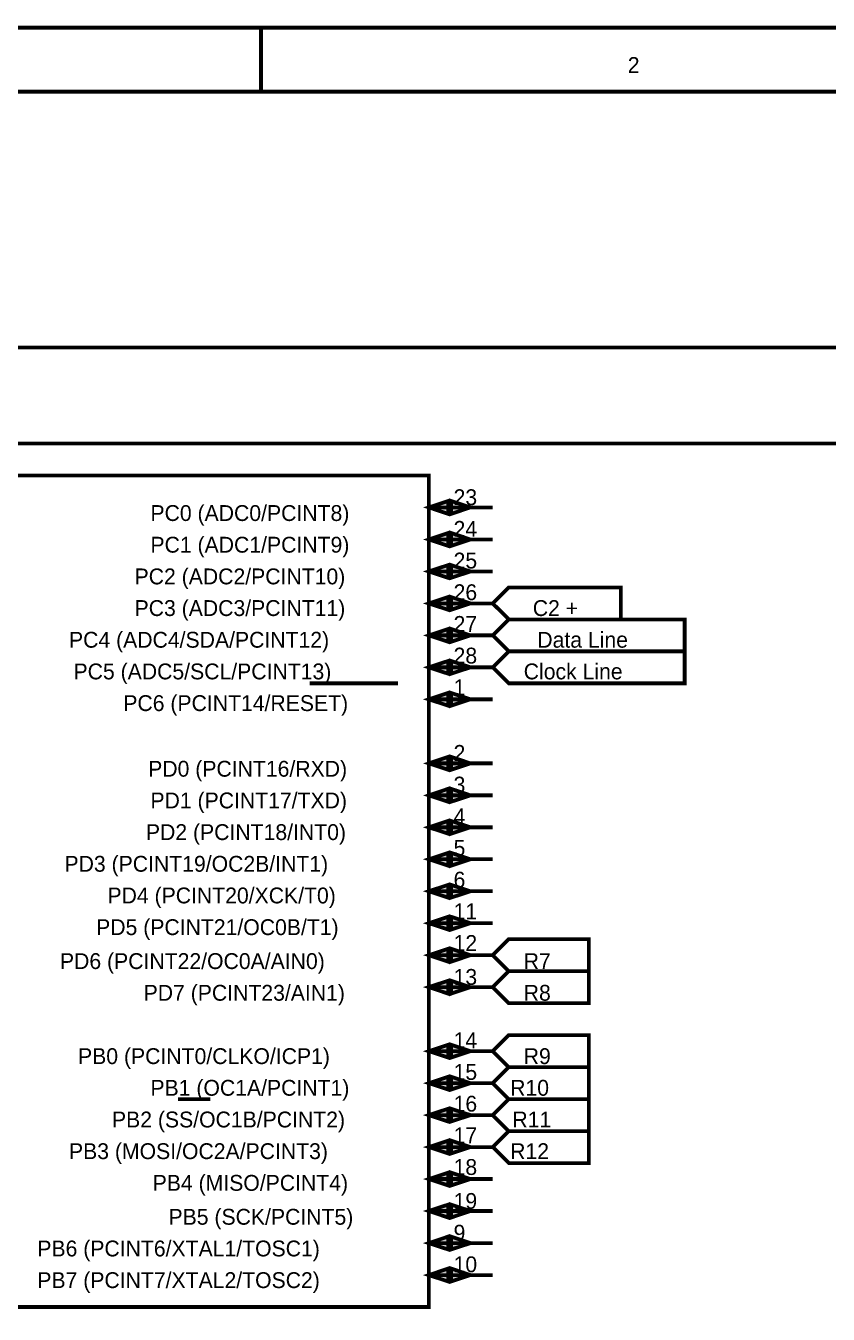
# Model space of a CAD drawing. Header units: inches. Extents: x 0 to 9.51, y -0.01 to 7.51.
# Drawn here: x 1.64 to 4.149, y 3.477 to 7.506 of the extents above; entities that cross this region are included whole.
import ezdxf

# ---------------------------------------------------------------- set-up
doc = ezdxf.new("R2010")
doc.units = ezdxf.units.IN
doc.header["$MEASUREMENT"] = 0
doc.layers.add('Sheet', color=255, linetype='Continuous')

msp = doc.modelspace()

# ---------------------------------------------------------------- linework, layer by layer
at = {"layer": 'Sheet'}
for points in [[(0.0013, 7.5, 0.0118, 0.0118, 0), (9.4991, 7.5, 0.0118, 0.0118, 0), (9.4991, 0, 0.0118, 0.0118, 0), (0.0013, 0, 0.0118, 0.0118, 0), (0.0013, 7.5, 0.0118, 0.0118, 0)], [(0.0013, 7.5, 0.0039, 0.0039, 0), (0.0013, 0, 0.0039, 0.0039, 0), (9.4991, 0, 0.0039, 0.0039, 0), (9.4991, 7.5, 0.0039, 0.0039, 0), (0.0013, 7.5, 0.0039, 0.0039, 0), (0.0013, 7.5, 0.0039, 0.0039, 0)], [(0.2012, 7.2997, 0.0118, 0.0118, 0), (9.2993, 7.2997, 0.0118, 0.0118, 0), (9.2993, 0.1999, 0.0118, 0.0118, 0), (0.2012, 0.1999, 0.0118, 0.0118, 0), (0.2012, 7.2997, 0.0118, 0.0118, 0)], [(0.2012, 7.2997, 0.0039, 0.0039, 0), (0.2012, 0.1999, 0.0039, 0.0039, 0), (9.2993, 0.1999, 0.0039, 0.0039, 0), (9.2993, 7.2997, 0.0039, 0.0039, 0), (0.2012, 7.2997, 0.0039, 0.0039, 0), (0.2012, 7.2997, 0.0039, 0.0039, 0)], [(1.3011, 6.0999, 0.0118, 0.0118, 0), (2.9007, 6.0999, 0.0118, 0.0118, 0), (2.9007, 3.4997, 0.0118, 0.0118, 0), (1.3011, 3.4997, 0.0118, 0.0118, 0), (1.3011, 6.0999, 0.0118, 0.0118, 0)], [(1.3011, 6.0999, 0.0039, 0.0039, 0), (1.3011, 3.4997, 0.0039, 0.0039, 0), (2.9007, 3.4997, 0.0039, 0.0039, 0), (2.9007, 6.0999, 0.0039, 0.0039, 0), (1.3011, 6.0999, 0.0039, 0.0039, 0), (1.3011, 6.0999, 0.0039, 0.0039, 0)], [(2.9608, 6.0199, 0.0118, 0.0118, 0), (2.9007, 6, 0.0118, 0.0118, 0), (2.9608, 5.9797, 0.0118, 0.0118, 0), (2.9608, 6.0199, 0.0118, 0.0118, 0)], [(2.9608, 6.0199, 0.0039, 0.0039, 0), (2.9007, 6, 0.0039, 0.0039, 0), (2.9608, 5.9797, 0.0039, 0.0039, 0), (2.9608, 6.0199, 0.0039, 0.0039, 0)], [(2.9705, 6.0199, 0.0118, 0.0118, 0), (2.9705, 5.9797, 0.0118, 0.0118, 0), (3.0306, 6, 0.0118, 0.0118, 0), (2.9705, 6.0199, 0.0118, 0.0118, 0)], [(2.9705, 6.0199, 0.0039, 0.0039, 0), (2.9705, 5.9797, 0.0039, 0.0039, 0), (3.0306, 6, 0.0039, 0.0039, 0), (2.9705, 6.0199, 0.0039, 0.0039, 0)], [(2.9608, 5.92, 0.0118, 0.0118, 0), (2.9007, 5.8996, 0.0118, 0.0118, 0), (2.9608, 5.8797, 0.0118, 0.0118, 0), (2.9608, 5.92, 0.0118, 0.0118, 0)], [(2.9608, 5.92, 0.0039, 0.0039, 0), (2.9007, 5.8996, 0.0039, 0.0039, 0), (2.9608, 5.8797, 0.0039, 0.0039, 0), (2.9608, 5.92, 0.0039, 0.0039, 0)], [(2.9705, 5.92, 0.0118, 0.0118, 0), (2.9705, 5.8797, 0.0118, 0.0118, 0), (3.0306, 5.8996, 0.0118, 0.0118, 0), (2.9705, 5.92, 0.0118, 0.0118, 0)], [(2.9705, 5.92, 0.0039, 0.0039, 0), (2.9705, 5.8797, 0.0039, 0.0039, 0), (3.0306, 5.8996, 0.0039, 0.0039, 0), (2.9705, 5.92, 0.0039, 0.0039, 0)], [(2.9608, 5.8196, 0.0118, 0.0118, 0), (2.9007, 5.7997, 0.0118, 0.0118, 0), (2.9608, 5.7798, 0.0118, 0.0118, 0), (2.9608, 5.8196, 0.0118, 0.0118, 0)], [(2.9608, 5.8196, 0.0039, 0.0039, 0), (2.9007, 5.7997, 0.0039, 0.0039, 0), (2.9608, 5.7798, 0.0039, 0.0039, 0), (2.9608, 5.8196, 0.0039, 0.0039, 0)], [(2.9705, 5.8196, 0.0118, 0.0118, 0), (2.9705, 5.7798, 0.0118, 0.0118, 0), (3.0306, 5.7997, 0.0118, 0.0118, 0), (2.9705, 5.8196, 0.0118, 0.0118, 0)], [(2.9705, 5.8196, 0.0039, 0.0039, 0), (2.9705, 5.7798, 0.0039, 0.0039, 0), (3.0306, 5.7997, 0.0039, 0.0039, 0), (2.9705, 5.8196, 0.0039, 0.0039, 0)], [(2.9608, 5.7196, 0.0118, 0.0118, 0), (2.9007, 5.6997, 0.0118, 0.0118, 0), (2.9608, 5.6798, 0.0118, 0.0118, 0), (2.9608, 5.7196, 0.0118, 0.0118, 0)], [(2.9608, 5.7196, 0.0039, 0.0039, 0), (2.9007, 5.6997, 0.0039, 0.0039, 0), (2.9608, 5.6798, 0.0039, 0.0039, 0), (2.9608, 5.7196, 0.0039, 0.0039, 0)], [(2.9705, 5.7196, 0.0118, 0.0118, 0), (2.9705, 5.6798, 0.0118, 0.0118, 0), (3.0306, 5.6997, 0.0118, 0.0118, 0), (2.9705, 5.7196, 0.0118, 0.0118, 0)], [(2.9705, 5.7196, 0.0039, 0.0039, 0), (2.9705, 5.6798, 0.0039, 0.0039, 0), (3.0306, 5.6997, 0.0039, 0.0039, 0), (2.9705, 5.7196, 0.0039, 0.0039, 0)], [(3.1505, 5.6498, 0.0118, 0.0118, 0), (3.1005, 5.6997, 0.0118, 0.0118, 0), (3.1505, 5.7497, 0.0118, 0.0118, 0), (3.5006, 5.7497, 0.0118, 0.0118, 0), (3.5006, 5.6498, 0.0118, 0.0118, 0), (3.1505, 5.6498, 0.0118, 0.0118, 0)], [(3.1505, 5.6498, 0.0039, 0.0039, 0), (3.1005, 5.6997, 0.0039, 0.0039, 0), (3.1505, 5.7497, 0.0039, 0.0039, 0), (3.5006, 5.7497, 0.0039, 0.0039, 0), (3.5006, 5.6498, 0.0039, 0.0039, 0), (3.1505, 5.6498, 0.0039, 0.0039, 0)], [(3.1505, 5.5498, 0.0118, 0.0118, 0), (3.1005, 5.5998, 0.0118, 0.0118, 0), (3.1505, 5.6498, 0.0118, 0.0118, 0), (3.7004, 5.6498, 0.0118, 0.0118, 0), (3.7004, 5.5498, 0.0118, 0.0118, 0), (3.1505, 5.5498, 0.0118, 0.0118, 0)], [(3.1505, 5.5498, 0.0039, 0.0039, 0), (3.1005, 5.5998, 0.0039, 0.0039, 0), (3.1505, 5.6498, 0.0039, 0.0039, 0), (3.7004, 5.6498, 0.0039, 0.0039, 0), (3.7004, 5.5498, 0.0039, 0.0039, 0), (3.1505, 5.5498, 0.0039, 0.0039, 0)], [(2.9608, 5.6197, 0.0118, 0.0118, 0), (2.9007, 5.5998, 0.0118, 0.0118, 0), (2.9608, 5.5799, 0.0118, 0.0118, 0), (2.9608, 5.6197, 0.0118, 0.0118, 0)], [(2.9608, 5.6197, 0.0039, 0.0039, 0), (2.9007, 5.5998, 0.0039, 0.0039, 0), (2.9608, 5.5799, 0.0039, 0.0039, 0), (2.9608, 5.6197, 0.0039, 0.0039, 0)], [(2.9705, 5.6197, 0.0118, 0.0118, 0), (2.9705, 5.5799, 0.0118, 0.0118, 0), (3.0306, 5.5998, 0.0118, 0.0118, 0), (2.9705, 5.6197, 0.0118, 0.0118, 0)], [(2.9705, 5.6197, 0.0039, 0.0039, 0), (2.9705, 5.5799, 0.0039, 0.0039, 0), (3.0306, 5.5998, 0.0039, 0.0039, 0), (2.9705, 5.6197, 0.0039, 0.0039, 0)], [(2.9608, 5.5198, 0.0118, 0.0118, 0), (2.9007, 5.4999, 0.0118, 0.0118, 0), (2.9608, 5.48, 0.0118, 0.0118, 0), (2.9608, 5.5198, 0.0118, 0.0118, 0)], [(2.9608, 5.5198, 0.0039, 0.0039, 0), (2.9007, 5.4999, 0.0039, 0.0039, 0), (2.9608, 5.48, 0.0039, 0.0039, 0), (2.9608, 5.5198, 0.0039, 0.0039, 0)], [(2.9705, 5.5198, 0.0118, 0.0118, 0), (2.9705, 5.48, 0.0118, 0.0118, 0), (3.0306, 5.4999, 0.0118, 0.0118, 0), (2.9705, 5.5198, 0.0118, 0.0118, 0)], [(2.9705, 5.5198, 0.0039, 0.0039, 0), (2.9705, 5.48, 0.0039, 0.0039, 0), (3.0306, 5.4999, 0.0039, 0.0039, 0), (2.9705, 5.5198, 0.0039, 0.0039, 0)], [(3.1505, 5.4499, 0.0118, 0.0118, 0), (3.1005, 5.4999, 0.0118, 0.0118, 0), (3.1505, 5.5498, 0.0118, 0.0118, 0), (3.7004, 5.5498, 0.0118, 0.0118, 0), (3.7004, 5.4499, 0.0118, 0.0118, 0), (3.1505, 5.4499, 0.0118, 0.0118, 0)], [(3.1505, 5.4499, 0.0039, 0.0039, 0), (3.1005, 5.4999, 0.0039, 0.0039, 0), (3.1505, 5.5498, 0.0039, 0.0039, 0), (3.7004, 5.5498, 0.0039, 0.0039, 0), (3.7004, 5.4499, 0.0039, 0.0039, 0), (3.1505, 5.4499, 0.0039, 0.0039, 0)], [(2.9608, 5.4198, 0.0118, 0.0118, 0), (2.9007, 5.3999, 0.0118, 0.0118, 0), (2.9608, 5.38, 0.0118, 0.0118, 0), (2.9608, 5.4198, 0.0118, 0.0118, 0)], [(2.9608, 5.4198, 0.0039, 0.0039, 0), (2.9007, 5.3999, 0.0039, 0.0039, 0), (2.9608, 5.38, 0.0039, 0.0039, 0), (2.9608, 5.4198, 0.0039, 0.0039, 0)], [(2.9705, 5.4198, 0.0118, 0.0118, 0), (2.9705, 5.38, 0.0118, 0.0118, 0), (3.0306, 5.3999, 0.0118, 0.0118, 0), (2.9705, 5.4198, 0.0118, 0.0118, 0)], [(2.9705, 5.4198, 0.0039, 0.0039, 0), (2.9705, 5.38, 0.0039, 0.0039, 0), (3.0306, 5.3999, 0.0039, 0.0039, 0), (2.9705, 5.4198, 0.0039, 0.0039, 0)], [(2.9608, 5.2199, 0.0118, 0.0118, 0), (2.9007, 5.1996, 0.0118, 0.0118, 0), (2.9608, 5.1797, 0.0118, 0.0118, 0), (2.9608, 5.2199, 0.0118, 0.0118, 0)], [(2.9608, 5.2199, 0.0039, 0.0039, 0), (2.9007, 5.1996, 0.0039, 0.0039, 0), (2.9608, 5.1797, 0.0039, 0.0039, 0), (2.9608, 5.2199, 0.0039, 0.0039, 0)], [(2.9705, 5.2199, 0.0118, 0.0118, 0), (2.9705, 5.1797, 0.0118, 0.0118, 0), (3.0306, 5.1996, 0.0118, 0.0118, 0), (2.9705, 5.2199, 0.0118, 0.0118, 0)], [(2.9705, 5.2199, 0.0039, 0.0039, 0), (2.9705, 5.1797, 0.0039, 0.0039, 0), (3.0306, 5.1996, 0.0039, 0.0039, 0), (2.9705, 5.2199, 0.0039, 0.0039, 0)], [(2.9608, 5.12, 0.0118, 0.0118, 0), (2.9007, 5.0996, 0.0118, 0.0118, 0), (2.9608, 5.0797, 0.0118, 0.0118, 0), (2.9608, 5.12, 0.0118, 0.0118, 0)], [(2.9608, 5.12, 0.0039, 0.0039, 0), (2.9007, 5.0996, 0.0039, 0.0039, 0), (2.9608, 5.0797, 0.0039, 0.0039, 0), (2.9608, 5.12, 0.0039, 0.0039, 0)], [(2.9705, 5.12, 0.0118, 0.0118, 0), (2.9705, 5.0797, 0.0118, 0.0118, 0), (3.0306, 5.0996, 0.0118, 0.0118, 0), (2.9705, 5.12, 0.0118, 0.0118, 0)], [(2.9705, 5.12, 0.0039, 0.0039, 0), (2.9705, 5.0797, 0.0039, 0.0039, 0), (3.0306, 5.0996, 0.0039, 0.0039, 0), (2.9705, 5.12, 0.0039, 0.0039, 0)], [(2.9608, 5.0196, 0.0118, 0.0118, 0), (2.9007, 4.9997, 0.0118, 0.0118, 0), (2.9608, 4.9798, 0.0118, 0.0118, 0), (2.9608, 5.0196, 0.0118, 0.0118, 0)], [(2.9608, 5.0196, 0.0039, 0.0039, 0), (2.9007, 4.9997, 0.0039, 0.0039, 0), (2.9608, 4.9798, 0.0039, 0.0039, 0), (2.9608, 5.0196, 0.0039, 0.0039, 0)], [(2.9705, 5.0196, 0.0118, 0.0118, 0), (2.9705, 4.9798, 0.0118, 0.0118, 0), (3.0306, 4.9997, 0.0118, 0.0118, 0), (2.9705, 5.0196, 0.0118, 0.0118, 0)], [(2.9705, 5.0196, 0.0039, 0.0039, 0), (2.9705, 4.9798, 0.0039, 0.0039, 0), (3.0306, 4.9997, 0.0039, 0.0039, 0), (2.9705, 5.0196, 0.0039, 0.0039, 0)], [(2.9608, 4.9197, 0.0118, 0.0118, 0), (2.9007, 4.8998, 0.0118, 0.0118, 0), (2.9608, 4.8799, 0.0118, 0.0118, 0), (2.9608, 4.9197, 0.0118, 0.0118, 0)], [(2.9608, 4.9197, 0.0039, 0.0039, 0), (2.9007, 4.8998, 0.0039, 0.0039, 0), (2.9608, 4.8799, 0.0039, 0.0039, 0), (2.9608, 4.9197, 0.0039, 0.0039, 0)], [(2.9705, 4.9197, 0.0118, 0.0118, 0), (2.9705, 4.8799, 0.0118, 0.0118, 0), (3.0306, 4.8998, 0.0118, 0.0118, 0), (2.9705, 4.9197, 0.0118, 0.0118, 0)], [(2.9705, 4.9197, 0.0039, 0.0039, 0), (2.9705, 4.8799, 0.0039, 0.0039, 0), (3.0306, 4.8998, 0.0039, 0.0039, 0), (2.9705, 4.9197, 0.0039, 0.0039, 0)], [(2.9608, 4.8197, 0.0118, 0.0118, 0), (2.9007, 4.7998, 0.0118, 0.0118, 0), (2.9608, 4.7799, 0.0118, 0.0118, 0), (2.9608, 4.8197, 0.0118, 0.0118, 0)], [(2.9608, 4.8197, 0.0039, 0.0039, 0), (2.9007, 4.7998, 0.0039, 0.0039, 0), (2.9608, 4.7799, 0.0039, 0.0039, 0), (2.9608, 4.8197, 0.0039, 0.0039, 0)], [(2.9705, 4.8197, 0.0118, 0.0118, 0), (2.9705, 4.7799, 0.0118, 0.0118, 0), (3.0306, 4.7998, 0.0118, 0.0118, 0), (2.9705, 4.8197, 0.0118, 0.0118, 0)], [(2.9705, 4.8197, 0.0039, 0.0039, 0), (2.9705, 4.7799, 0.0039, 0.0039, 0), (3.0306, 4.7998, 0.0039, 0.0039, 0), (2.9705, 4.8197, 0.0039, 0.0039, 0)], [(2.9608, 4.7198, 0.0118, 0.0118, 0), (2.9007, 4.6999, 0.0118, 0.0118, 0), (2.9608, 4.68, 0.0118, 0.0118, 0), (2.9608, 4.7198, 0.0118, 0.0118, 0)], [(2.9608, 4.7198, 0.0039, 0.0039, 0), (2.9007, 4.6999, 0.0039, 0.0039, 0), (2.9608, 4.68, 0.0039, 0.0039, 0), (2.9608, 4.7198, 0.0039, 0.0039, 0)], [(2.9705, 4.7198, 0.0118, 0.0118, 0), (2.9705, 4.68, 0.0118, 0.0118, 0), (3.0306, 4.6999, 0.0118, 0.0118, 0), (2.9705, 4.7198, 0.0118, 0.0118, 0)], [(2.9705, 4.7198, 0.0039, 0.0039, 0), (2.9705, 4.68, 0.0039, 0.0039, 0), (3.0306, 4.6999, 0.0039, 0.0039, 0), (2.9705, 4.7198, 0.0039, 0.0039, 0)], [(3.1505, 4.55, 0.0118, 0.0118, 0), (3.1005, 4.5999, 0.0118, 0.0118, 0), (3.1505, 4.6499, 0.0118, 0.0118, 0), (3.4007, 4.6499, 0.0118, 0.0118, 0), (3.4007, 4.55, 0.0118, 0.0118, 0), (3.1505, 4.55, 0.0118, 0.0118, 0)], [(3.1505, 4.55, 0.0039, 0.0039, 0), (3.1005, 4.5999, 0.0039, 0.0039, 0), (3.1505, 4.6499, 0.0039, 0.0039, 0), (3.4007, 4.6499, 0.0039, 0.0039, 0), (3.4007, 4.55, 0.0039, 0.0039, 0), (3.1505, 4.55, 0.0039, 0.0039, 0)], [(2.9608, 4.6198, 0.0118, 0.0118, 0), (2.9007, 4.5999, 0.0118, 0.0118, 0), (2.9608, 4.5796, 0.0118, 0.0118, 0), (2.9608, 4.6198, 0.0118, 0.0118, 0)], [(2.9608, 4.6198, 0.0039, 0.0039, 0), (2.9007, 4.5999, 0.0039, 0.0039, 0), (2.9608, 4.5796, 0.0039, 0.0039, 0), (2.9608, 4.6198, 0.0039, 0.0039, 0)], [(2.9705, 4.6198, 0.0118, 0.0118, 0), (2.9705, 4.5796, 0.0118, 0.0118, 0), (3.0306, 4.5999, 0.0118, 0.0118, 0), (2.9705, 4.6198, 0.0118, 0.0118, 0)], [(2.9705, 4.6198, 0.0039, 0.0039, 0), (2.9705, 4.5796, 0.0039, 0.0039, 0), (3.0306, 4.5999, 0.0039, 0.0039, 0), (2.9705, 4.6198, 0.0039, 0.0039, 0)], [(3.1505, 4.4496, 0.0118, 0.0118, 0), (3.1005, 4.5, 0.0118, 0.0118, 0), (3.1505, 4.55, 0.0118, 0.0118, 0), (3.4007, 4.55, 0.0118, 0.0118, 0), (3.4007, 4.4496, 0.0118, 0.0118, 0), (3.1505, 4.4496, 0.0118, 0.0118, 0)], [(2.9608, 4.5199, 0.0118, 0.0118, 0), (2.9007, 4.5, 0.0118, 0.0118, 0), (2.9608, 4.4797, 0.0118, 0.0118, 0), (2.9608, 4.5199, 0.0118, 0.0118, 0)], [(2.9608, 4.5199, 0.0039, 0.0039, 0), (2.9007, 4.5, 0.0039, 0.0039, 0), (2.9608, 4.4797, 0.0039, 0.0039, 0), (2.9608, 4.5199, 0.0039, 0.0039, 0)], [(2.9705, 4.5199, 0.0118, 0.0118, 0), (2.9705, 4.4797, 0.0118, 0.0118, 0), (3.0306, 4.5, 0.0118, 0.0118, 0), (2.9705, 4.5199, 0.0118, 0.0118, 0)], [(2.9705, 4.5199, 0.0039, 0.0039, 0), (2.9705, 4.4797, 0.0039, 0.0039, 0), (3.0306, 4.5, 0.0039, 0.0039, 0), (2.9705, 4.5199, 0.0039, 0.0039, 0)], [(3.1505, 4.4496, 0.0039, 0.0039, 0), (3.1005, 4.5, 0.0039, 0.0039, 0), (3.1505, 4.55, 0.0039, 0.0039, 0), (3.4007, 4.55, 0.0039, 0.0039, 0), (3.4007, 4.4496, 0.0039, 0.0039, 0), (3.1505, 4.4496, 0.0039, 0.0039, 0)], [(3.1505, 4.2497, 0.0118, 0.0118, 0), (3.1005, 4.2997, 0.0118, 0.0118, 0), (3.1505, 4.3496, 0.0118, 0.0118, 0), (3.4007, 4.3496, 0.0118, 0.0118, 0), (3.4007, 4.2497, 0.0118, 0.0118, 0), (3.1505, 4.2497, 0.0118, 0.0118, 0)], [(3.1505, 4.2497, 0.0039, 0.0039, 0), (3.1005, 4.2997, 0.0039, 0.0039, 0), (3.1505, 4.3496, 0.0039, 0.0039, 0), (3.4007, 4.3496, 0.0039, 0.0039, 0), (3.4007, 4.2497, 0.0039, 0.0039, 0), (3.1505, 4.2497, 0.0039, 0.0039, 0)], [(2.9608, 4.3196, 0.0118, 0.0118, 0), (2.9007, 4.2997, 0.0118, 0.0118, 0), (2.9608, 4.2798, 0.0118, 0.0118, 0), (2.9608, 4.3196, 0.0118, 0.0118, 0)], [(2.9608, 4.3196, 0.0039, 0.0039, 0), (2.9007, 4.2997, 0.0039, 0.0039, 0), (2.9608, 4.2798, 0.0039, 0.0039, 0), (2.9608, 4.3196, 0.0039, 0.0039, 0)], [(2.9705, 4.3196, 0.0118, 0.0118, 0), (2.9705, 4.2798, 0.0118, 0.0118, 0), (3.0306, 4.2997, 0.0118, 0.0118, 0), (2.9705, 4.3196, 0.0118, 0.0118, 0)], [(2.9705, 4.3196, 0.0039, 0.0039, 0), (2.9705, 4.2798, 0.0039, 0.0039, 0), (3.0306, 4.2997, 0.0039, 0.0039, 0), (2.9705, 4.3196, 0.0039, 0.0039, 0)], [(3.1505, 4.1498, 0.0118, 0.0118, 0), (3.1005, 4.1997, 0.0118, 0.0118, 0), (3.1505, 4.2497, 0.0118, 0.0118, 0), (3.4007, 4.2497, 0.0118, 0.0118, 0), (3.4007, 4.1498, 0.0118, 0.0118, 0), (3.1505, 4.1498, 0.0118, 0.0118, 0)], [(3.1505, 4.1498, 0.0039, 0.0039, 0), (3.1005, 4.1997, 0.0039, 0.0039, 0), (3.1505, 4.2497, 0.0039, 0.0039, 0), (3.4007, 4.2497, 0.0039, 0.0039, 0), (3.4007, 4.1498, 0.0039, 0.0039, 0), (3.1505, 4.1498, 0.0039, 0.0039, 0)], [(2.9608, 4.2196, 0.0118, 0.0118, 0), (2.9007, 4.1997, 0.0118, 0.0118, 0), (2.9608, 4.1798, 0.0118, 0.0118, 0), (2.9608, 4.2196, 0.0118, 0.0118, 0)], [(2.9608, 4.2196, 0.0039, 0.0039, 0), (2.9007, 4.1997, 0.0039, 0.0039, 0), (2.9608, 4.1798, 0.0039, 0.0039, 0), (2.9608, 4.2196, 0.0039, 0.0039, 0)], [(2.9705, 4.2196, 0.0118, 0.0118, 0), (2.9705, 4.1798, 0.0118, 0.0118, 0), (3.0306, 4.1997, 0.0118, 0.0118, 0), (2.9705, 4.2196, 0.0118, 0.0118, 0)], [(2.9705, 4.2196, 0.0039, 0.0039, 0), (2.9705, 4.1798, 0.0039, 0.0039, 0), (3.0306, 4.1997, 0.0039, 0.0039, 0), (2.9705, 4.2196, 0.0039, 0.0039, 0)], [(3.1505, 4.0498, 0.0118, 0.0118, 0), (3.1005, 4.0998, 0.0118, 0.0118, 0), (3.1505, 4.1498, 0.0118, 0.0118, 0), (3.4007, 4.1498, 0.0118, 0.0118, 0), (3.4007, 4.0498, 0.0118, 0.0118, 0), (3.1505, 4.0498, 0.0118, 0.0118, 0)], [(3.1505, 4.0498, 0.0039, 0.0039, 0), (3.1005, 4.0998, 0.0039, 0.0039, 0), (3.1505, 4.1498, 0.0039, 0.0039, 0), (3.4007, 4.1498, 0.0039, 0.0039, 0), (3.4007, 4.0498, 0.0039, 0.0039, 0), (3.1505, 4.0498, 0.0039, 0.0039, 0)], [(2.9608, 4.1197, 0.0118, 0.0118, 0), (2.9007, 4.0998, 0.0118, 0.0118, 0), (2.9608, 4.0799, 0.0118, 0.0118, 0), (2.9608, 4.1197, 0.0118, 0.0118, 0)], [(2.9608, 4.1197, 0.0039, 0.0039, 0), (2.9007, 4.0998, 0.0039, 0.0039, 0), (2.9608, 4.0799, 0.0039, 0.0039, 0), (2.9608, 4.1197, 0.0039, 0.0039, 0)], [(2.9705, 4.1197, 0.0118, 0.0118, 0), (2.9705, 4.0799, 0.0118, 0.0118, 0), (3.0306, 4.0998, 0.0118, 0.0118, 0), (2.9705, 4.1197, 0.0118, 0.0118, 0)], [(2.9705, 4.1197, 0.0039, 0.0039, 0), (2.9705, 4.0799, 0.0039, 0.0039, 0), (3.0306, 4.0998, 0.0039, 0.0039, 0), (2.9705, 4.1197, 0.0039, 0.0039, 0)], [(3.1505, 3.9499, 0.0118, 0.0118, 0), (3.1005, 3.9999, 0.0118, 0.0118, 0), (3.1505, 4.0498, 0.0118, 0.0118, 0), (3.4007, 4.0498, 0.0118, 0.0118, 0), (3.4007, 3.9499, 0.0118, 0.0118, 0), (3.1505, 3.9499, 0.0118, 0.0118, 0)], [(3.1505, 3.9499, 0.0039, 0.0039, 0), (3.1005, 3.9999, 0.0039, 0.0039, 0), (3.1505, 4.0498, 0.0039, 0.0039, 0), (3.4007, 4.0498, 0.0039, 0.0039, 0), (3.4007, 3.9499, 0.0039, 0.0039, 0), (3.1505, 3.9499, 0.0039, 0.0039, 0)], [(2.9608, 4.0198, 0.0118, 0.0118, 0), (2.9007, 3.9999, 0.0118, 0.0118, 0), (2.9608, 3.98, 0.0118, 0.0118, 0), (2.9608, 4.0198, 0.0118, 0.0118, 0)], [(2.9608, 4.0198, 0.0039, 0.0039, 0), (2.9007, 3.9999, 0.0039, 0.0039, 0), (2.9608, 3.98, 0.0039, 0.0039, 0), (2.9608, 4.0198, 0.0039, 0.0039, 0)], [(2.9705, 4.0198, 0.0118, 0.0118, 0), (2.9705, 3.98, 0.0118, 0.0118, 0), (3.0306, 3.9999, 0.0118, 0.0118, 0), (2.9705, 4.0198, 0.0118, 0.0118, 0)], [(2.9705, 4.0198, 0.0039, 0.0039, 0), (2.9705, 3.98, 0.0039, 0.0039, 0), (3.0306, 3.9999, 0.0039, 0.0039, 0), (2.9705, 4.0198, 0.0039, 0.0039, 0)], [(2.9608, 3.9198, 0.0118, 0.0118, 0), (2.9007, 3.8999, 0.0118, 0.0118, 0), (2.9608, 3.88, 0.0118, 0.0118, 0), (2.9608, 3.9198, 0.0118, 0.0118, 0)], [(2.9608, 3.9198, 0.0039, 0.0039, 0), (2.9007, 3.8999, 0.0039, 0.0039, 0), (2.9608, 3.88, 0.0039, 0.0039, 0), (2.9608, 3.9198, 0.0039, 0.0039, 0)], [(2.9705, 3.9198, 0.0118, 0.0118, 0), (2.9705, 3.88, 0.0118, 0.0118, 0), (3.0306, 3.8999, 0.0118, 0.0118, 0), (2.9705, 3.9198, 0.0118, 0.0118, 0)], [(2.9705, 3.9198, 0.0039, 0.0039, 0), (2.9705, 3.88, 0.0039, 0.0039, 0), (3.0306, 3.8999, 0.0039, 0.0039, 0), (2.9705, 3.9198, 0.0039, 0.0039, 0)], [(2.9608, 3.8199, 0.0118, 0.0118, 0), (2.9007, 3.8, 0.0118, 0.0118, 0), (2.9608, 3.7796, 0.0118, 0.0118, 0), (2.9608, 3.8199, 0.0118, 0.0118, 0)], [(2.9705, 3.8199, 0.0118, 0.0118, 0), (2.9705, 3.7796, 0.0118, 0.0118, 0), (3.0306, 3.8, 0.0118, 0.0118, 0), (2.9705, 3.8199, 0.0118, 0.0118, 0)], [(2.9608, 3.8199, 0.0039, 0.0039, 0), (2.9007, 3.8, 0.0039, 0.0039, 0), (2.9608, 3.7796, 0.0039, 0.0039, 0), (2.9608, 3.8199, 0.0039, 0.0039, 0)], [(2.9705, 3.8199, 0.0039, 0.0039, 0), (2.9705, 3.7796, 0.0039, 0.0039, 0), (3.0306, 3.8, 0.0039, 0.0039, 0), (2.9705, 3.8199, 0.0039, 0.0039, 0)], [(2.9608, 3.7199, 0.0118, 0.0118, 0), (2.9007, 3.6996, 0.0118, 0.0118, 0), (2.9608, 3.6797, 0.0118, 0.0118, 0), (2.9608, 3.7199, 0.0118, 0.0118, 0)], [(2.9608, 3.7199, 0.0039, 0.0039, 0), (2.9007, 3.6996, 0.0039, 0.0039, 0), (2.9608, 3.6797, 0.0039, 0.0039, 0), (2.9608, 3.7199, 0.0039, 0.0039, 0)], [(2.9705, 3.7199, 0.0118, 0.0118, 0), (2.9705, 3.6797, 0.0118, 0.0118, 0), (3.0306, 3.6996, 0.0118, 0.0118, 0), (2.9705, 3.7199, 0.0118, 0.0118, 0)], [(2.9705, 3.7199, 0.0039, 0.0039, 0), (2.9705, 3.6797, 0.0039, 0.0039, 0), (3.0306, 3.6996, 0.0039, 0.0039, 0), (2.9705, 3.7199, 0.0039, 0.0039, 0)], [(2.9608, 3.62, 0.0118, 0.0118, 0), (2.9007, 3.5996, 0.0118, 0.0118, 0), (2.9608, 3.5797, 0.0118, 0.0118, 0), (2.9608, 3.62, 0.0118, 0.0118, 0)], [(2.9705, 3.62, 0.0118, 0.0118, 0), (2.9705, 3.5797, 0.0118, 0.0118, 0), (3.0306, 3.5996, 0.0118, 0.0118, 0), (2.9705, 3.62, 0.0118, 0.0118, 0)], [(2.9608, 3.62, 0.0039, 0.0039, 0), (2.9007, 3.5996, 0.0039, 0.0039, 0), (2.9608, 3.5797, 0.0039, 0.0039, 0), (2.9608, 3.62, 0.0039, 0.0039, 0)], [(2.9705, 3.62, 0.0039, 0.0039, 0), (2.9705, 3.5797, 0.0039, 0.0039, 0), (3.0306, 3.5996, 0.0039, 0.0039, 0), (2.9705, 3.62, 0.0039, 0.0039, 0)]]:
    msp.add_lwpolyline(points, format="xyseb", close=True, dxfattribs=at)
for points in [[(2.3759, 7.5, 0.0118, 0.0118, 0), (2.3759, 7.2997, 0.0118, 0.0118, 0)], [(1.1013, 3.6996, 0.0118, 0.0118, 0), (0.5013, 3.6996, 0.0118, 0.0118, 0), (0.5013, 6.4997, 0.0118, 0.0118, 0), (6.0998, 6.4997, 0.0118, 0.0118, 0), (6.0998, 6.1999, 0.0118, 0.0118, 0), (5.1001, 6.1999, 0.0118, 0.0118, 0)], [(0.901, 6, 0.0118, 0.0118, 0), (0.901, 6.1999, 0.0118, 0.0118, 0), (4.6001, 6.1999, 0.0118, 0.0118, 0), (4.8004, 6.1999, 0.0118, 0.0118, 0)], [(2.9007, 6, 0.0118, 0.0118, 0), (3.1005, 6, 0.0118, 0.0118, 0)], [(2.9007, 5.8996, 0.0118, 0.0118, 0), (3.1005, 5.8996, 0.0118, 0.0118, 0)], [(2.9007, 5.7997, 0.0118, 0.0118, 0), (3.1005, 5.7997, 0.0118, 0.0118, 0)], [(2.9007, 5.6997, 0.0118, 0.0118, 0), (3.1005, 5.6997, 0.0118, 0.0118, 0)], [(2.9007, 5.5998, 0.0118, 0.0118, 0), (3.1005, 5.5998, 0.0118, 0.0118, 0)], [(2.9007, 5.4999, 0.0118, 0.0118, 0), (3.1005, 5.4999, 0.0118, 0.0118, 0)], [(2.5885, 5.4499, 0.0118, 0.0118, 0), (2.5284, 5.4499, 0.0118, 0.0118, 0)], [(2.6438, 5.4499, 0.0118, 0.0118, 0), (2.5885, 5.4499, 0.0118, 0.0118, 0)], [(2.6942, 5.4499, 0.0118, 0.0118, 0), (2.6438, 5.4499, 0.0118, 0.0118, 0)], [(2.749, 5.4499, 0.0118, 0.0118, 0), (2.6942, 5.4499, 0.0118, 0.0118, 0)], [(2.8043, 5.4499, 0.0118, 0.0118, 0), (2.749, 5.4499, 0.0118, 0.0118, 0)], [(2.9007, 5.3999, 0.0118, 0.0118, 0), (3.1005, 5.3999, 0.0118, 0.0118, 0)], [(2.9007, 5.1996, 0.0118, 0.0118, 0), (3.1005, 5.1996, 0.0118, 0.0118, 0)], [(2.9007, 5.0996, 0.0118, 0.0118, 0), (3.1005, 5.0996, 0.0118, 0.0118, 0)], [(2.9007, 4.9997, 0.0118, 0.0118, 0), (3.1005, 4.9997, 0.0118, 0.0118, 0)], [(2.9007, 4.8998, 0.0118, 0.0118, 0), (3.1005, 4.8998, 0.0118, 0.0118, 0)], [(2.9007, 4.7998, 0.0118, 0.0118, 0), (3.1005, 4.7998, 0.0118, 0.0118, 0)], [(2.9007, 4.6999, 0.0118, 0.0118, 0), (3.1005, 4.6999, 0.0118, 0.0118, 0)], [(2.9007, 4.5999, 0.0118, 0.0118, 0), (3.1005, 4.5999, 0.0118, 0.0118, 0)], [(2.9007, 4.5, 0.0118, 0.0118, 0), (3.1005, 4.5, 0.0118, 0.0118, 0)], [(2.9007, 4.2997, 0.0118, 0.0118, 0), (3.1005, 4.2997, 0.0118, 0.0118, 0)], [(2.9007, 4.1997, 0.0118, 0.0118, 0), (3.1005, 4.1997, 0.0118, 0.0118, 0)], [(2.1672, 4.1498, 0.0118, 0.0118, 0), (2.1168, 4.1498, 0.0118, 0.0118, 0)], [(2.2176, 4.1498, 0.0118, 0.0118, 0), (2.1672, 4.1498, 0.0118, 0.0118, 0)], [(2.9007, 4.0998, 0.0118, 0.0118, 0), (3.1005, 4.0998, 0.0118, 0.0118, 0)], [(2.9007, 3.9999, 0.0118, 0.0118, 0), (3.1005, 3.9999, 0.0118, 0.0118, 0)], [(2.9007, 3.8999, 0.0118, 0.0118, 0), (3.1005, 3.8999, 0.0118, 0.0118, 0)], [(2.9007, 3.8, 0.0118, 0.0118, 0), (3.1005, 3.8, 0.0118, 0.0118, 0)], [(2.9007, 3.6996, 0.0118, 0.0118, 0), (3.1005, 3.6996, 0.0118, 0.0118, 0)], [(2.9007, 3.5996, 0.0118, 0.0118, 0), (3.1005, 3.5996, 0.0118, 0.0118, 0)]]:
    msp.add_lwpolyline(points, format="xyseb", dxfattribs=at)
for points in [[(2.9619, 6.0227), (2.8938, 6), (2.9619, 5.9773)], [(2.968, 5.9773), (3.0362, 6), (2.968, 6.0227)], [(2.9619, 5.9227), (2.8938, 5.9), (2.9619, 5.8773)], [(2.968, 5.8773), (3.0362, 5.9), (2.968, 5.9227)], [(2.9619, 5.8227), (2.8938, 5.8), (2.9619, 5.7773)], [(2.968, 5.7773), (3.0362, 5.8), (2.968, 5.8227)], [(2.9619, 5.7227), (2.8938, 5.7), (2.9619, 5.6773)], [(2.968, 5.6773), (3.0362, 5.7), (2.968, 5.7227)], [(2.9619, 5.6227), (2.8938, 5.6), (2.9619, 5.5773)], [(2.968, 5.5773), (3.0362, 5.6), (2.968, 5.6227)], [(2.9619, 5.5227), (2.8938, 5.5), (2.9619, 5.4773)], [(2.968, 5.4773), (3.0362, 5.5), (2.968, 5.5227)], [(2.9619, 5.4227), (2.8938, 5.4), (2.9619, 5.3773)], [(2.968, 5.3773), (3.0362, 5.4), (2.968, 5.4227)], [(2.9619, 5.2227), (2.8938, 5.2), (2.9619, 5.1773)], [(2.968, 5.1773), (3.0362, 5.2), (2.968, 5.2227)], [(2.9619, 5.1227), (2.8938, 5.1), (2.9619, 5.0773)], [(2.968, 5.0773), (3.0362, 5.1), (2.968, 5.1227)], [(2.9619, 5.0227), (2.8938, 5), (2.9619, 4.9773)], [(2.968, 4.9773), (3.0362, 5), (2.968, 5.0227)], [(2.9619, 4.9227), (2.8938, 4.9), (2.9619, 4.8773)], [(2.968, 4.8773), (3.0362, 4.9), (2.968, 4.9227)], [(2.9619, 4.8227), (2.8938, 4.8), (2.9619, 4.7773)], [(2.968, 4.7773), (3.0362, 4.8), (2.968, 4.8227)], [(2.9619, 4.7227), (2.8938, 4.7), (2.9619, 4.6773)], [(2.968, 4.6773), (3.0362, 4.7), (2.968, 4.7227)], [(2.9619, 4.6227), (2.8938, 4.6), (2.9619, 4.5773)], [(2.968, 4.5773), (3.0362, 4.6), (2.968, 4.6227)], [(2.9619, 4.5227), (2.8938, 4.5), (2.9619, 4.4773)], [(2.968, 4.4773), (3.0362, 4.5), (2.968, 4.5227)], [(2.9619, 4.3227), (2.8938, 4.3), (2.9619, 4.2773)], [(2.968, 4.2773), (3.0362, 4.3), (2.968, 4.3227)], [(2.9619, 4.2227), (2.8938, 4.2), (2.9619, 4.1773)], [(2.968, 4.1773), (3.0362, 4.2), (2.968, 4.2227)], [(2.9619, 4.1227), (2.8938, 4.1), (2.9619, 4.0773)], [(2.968, 4.0773), (3.0362, 4.1), (2.968, 4.1227)], [(2.9619, 4.0227), (2.8938, 4), (2.9619, 3.9773)], [(2.968, 3.9773), (3.0362, 4), (2.968, 4.0227)], [(2.9619, 3.9227), (2.8938, 3.9), (2.9619, 3.8773)], [(2.968, 3.8773), (3.0362, 3.9), (2.968, 3.9227)], [(2.9619, 3.8227), (2.8938, 3.8), (2.9619, 3.7773)], [(2.968, 3.7773), (3.0362, 3.8), (2.968, 3.8227)], [(2.9619, 3.7227), (2.8938, 3.7), (2.9619, 3.6773)], [(2.968, 3.6773), (3.0362, 3.7), (2.968, 3.7227)], [(2.9619, 3.6227), (2.8938, 3.6), (2.9619, 3.5773)], [(2.968, 3.5773), (3.0362, 3.6), (2.968, 3.6227)]]:
    msp.add_solid(points, dxfattribs=at)

# ---------------------------------------------------------------- texts
for s, height, p in [('2', 0.0495, (3.5227, 7.3585)), ('23', 0.04953, (2.978, 6.0071)), ('PC0 (ADC0/PCINT8)', 0.049528, (2.0302, 5.9575)), ('24', 0.04953, (2.978, 5.908)), ('PC1 (ADC1/PCINT9)', 0.049528, (2.0302, 5.8585)), ('25', 0.04953, (2.978, 5.809)), ('PC2 (ADC2/PCINT10)', 0.049528, (1.9806, 5.7594)), ('26', 0.04953, (2.978, 5.7099)), ('PC3 (ADC3/PCINT11)', 0.049528, (1.9806, 5.6604)), ('C2 +', 0.04953, (3.2256, 5.6604)), ('27', 0.04953, (2.978, 5.6108)), ('PC4 (ADC4/SDA/PCINT12)', 0.049528, (1.7755, 5.5613)), ('Data Line', 0.04953, (3.2398, 5.5613)), ('28', 0.04953, (2.978, 5.5118)), ('PC5 (ADC5/SCL/PCINT13)', 0.049528, (1.7897, 5.4623)), ('Clock Line', 0.04953, (3.1973, 5.4623)), ('1', 0.0495, (2.978, 5.4127)), ('PC6 (PCINT14/RESET)', 0.049528, (1.9453, 5.3632)), ('2', 0.0495, (2.978, 5.2075)), ('PD0 (PCINT16/RXD)', 0.049528, (2.0231, 5.158)), ('3', 0.0495, (2.978, 5.1085)), ('PD1 (PCINT17/TXD)', 0.049528, (2.0302, 5.059)), ('4', 0.0495, (2.978, 5.0094)), ('PD2 (PCINT18/INT0)', 0.049528, (2.016, 4.9599)), ('5', 0.0495, (2.978, 4.9104)), ('PD3 (PCINT19/OC2B/INT1)', 0.049528, (1.7614, 4.8608)), ('6', 0.0495, (2.978, 4.8113)), ('PD4 (PCINT20/XCK/T0)', 0.049528, (1.8958, 4.7618)), ('11', 0.04953, (2.978, 4.7123)), ('PD5 (PCINT21/OC0B/T1)', 0.049528, (1.8604, 4.6627)), ('12', 0.04953, (2.978, 4.6132)), ('PD6 (PCINT22/OC0A/AIN0)', 0.049528, (1.7472, 4.5566)), ('R7', 0.04953, (3.1973, 4.5566)), ('13', 0.04953, (2.978, 4.5071)), ('PD7 (PCINT23/AIN1)', 0.049528, (2.0089, 4.4575)), ('R8', 0.04953, (3.1973, 4.4575)), ('14', 0.04953, (2.978, 4.309)), ('PB0 (PCINT0/CLKO/ICP1)', 0.049528, (1.8038, 4.2594)), ('R9', 0.04953, (3.1973, 4.2594)), ('15', 0.04953, (2.978, 4.2099)), ('PB1 (OC1A/PCINT1)', 0.049528, (2.0302, 4.1604)), ('R10', 0.04953, (3.1549, 4.1604)), ('16', 0.04953, (2.978, 4.1108)), ('PB2 (SS/OC1B/PCINT2)', 0.049528, (1.9099, 4.0613)), ('R11', 0.04953, (3.162, 4.0613)), ('17', 0.04953, (2.978, 4.0118)), ('PB3 (MOSI/OC2A/PCINT3)', 0.049528, (1.7755, 3.9623)), ('R12', 0.04953, (3.1549, 3.9623)), ('18', 0.04953, (2.978, 3.9127)), ('PB4 (MISO/PCINT4)', 0.049528, (2.0372, 3.8632)), ('19', 0.04953, (2.978, 3.8066)), ('PB5 (SCK/PCINT5)', 0.049528, (2.0867, 3.7571)), ('9', 0.0495, (2.978, 3.7075)), ('PB6 (PCINT6/XTAL1/TOSC1)', 0.049528, (1.6765, 3.658)), ('10', 0.04953, (2.978, 3.6085)), ('PB7 (PCINT7/XTAL2/TOSC2)', 0.049528, (1.6765, 3.559))]:
    msp.add_text(s, height=height, dxfattribs=at).set_placement(p)

doc.saveas('drawing.dxf')
